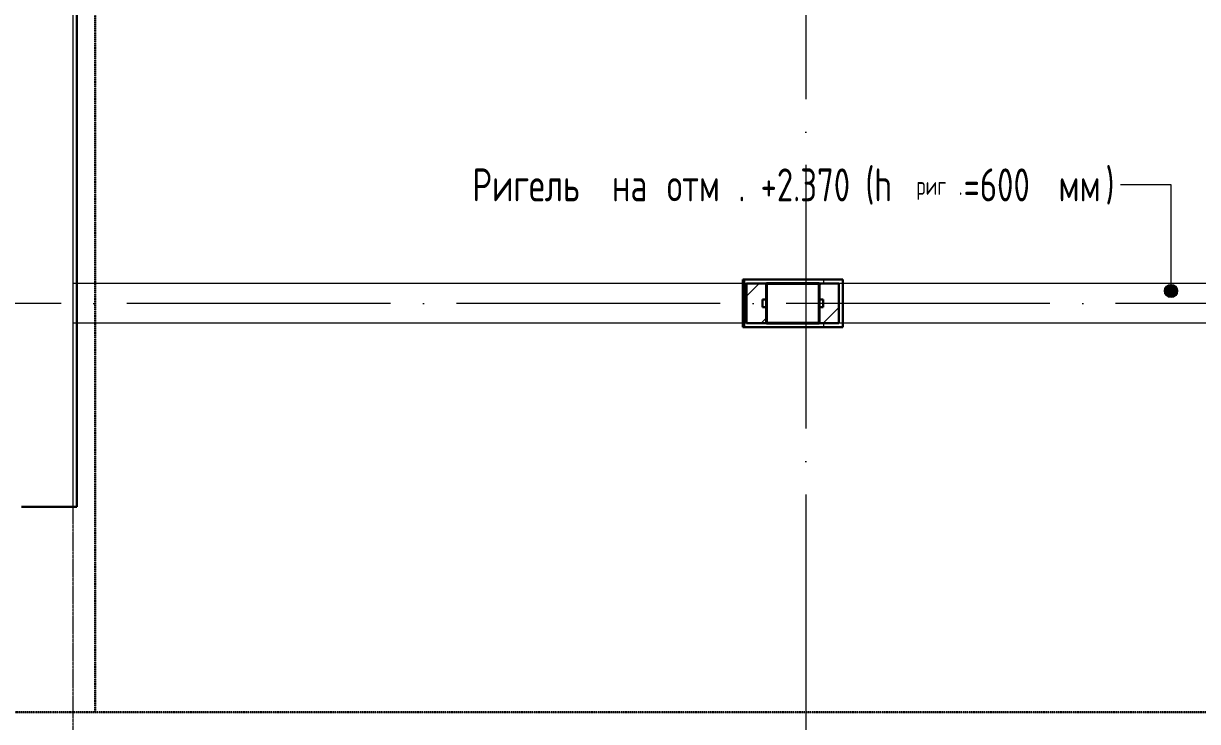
# Model space of a CAD drawing. Header units: millimetres. Extents: x -325553 to 627452, y -28539 to 738858.
# Drawn here: x -27851 to -18945, y 188241 to 193539 of the extents above; entities that cross this region are included whole.
import ezdxf

# ---------------------------------------------------------------- set-up
doc = ezdxf.new("R2010")
doc.units = ezdxf.units.MM
for name, pattern in [('ADSK_Линия сетки', [25, 20, -2.5, 0, -2.5]), ('ADSK_Сверху', [450, 300, -150]), ('Сверху', [3.96875, 2.38125, -1.5875]), ('штриховаяX2', [1.5, 1, -0.5])]:
    doc.linetypes.add(name, pattern=pattern)
doc.layers.add('000_доп.МДУ', color=7, linetype='Continuous')
doc.layers.add('Узлы', color=7, linetype='Continuous')
for name, color, linetype, lineweight in [('RC-Линии_связи-Адресные', 5, 'Continuous', 30), ('Аннотация', 7, 'Continuous', 18), ('Линии', 7, 'Continuous', 9), ('Несущие колонны', 252, 'Continuous', 18), ('Оси', 252, 'Continuous', 9), ('Стены внутренние', 7, 'Continuous', 18), ('Стены наружные', 7, 'Continuous', 18)]:
    doc.layers.add(name, color=color, linetype=linetype, lineweight=lineweight)
doc.styles.add('GOST Common_3', font='', dxfattribs={"height": 3.5})
doc.styles.add('GOST Common_5', font='', dxfattribs={"width": 0.9, "height": 2.5})
doc.styles.get('GOST Common_3').set_extended_font_data('GOST 2.304 type A')
doc.styles.get('GOST Common_5').set_extended_font_data('GOST 2.304 type A')

# ---------------------------------------------------------------- blocks, each defined once
blk = doc.blocks.new('1 этаж')
at = {"layer": 'Аннотация', "lineweight": 9, "true_color": 0x636466}
h = blk.add_hatch(color=251, dxfattribs=at)
edge = h.paths.add_edge_path()
edge.add_arc((-19886.2, 21250.5), 50, 0, 360)
at = {"layer": 'Аннотация', "color": 251, "lineweight": 9, "true_color": 0x636466}
for p, q in [((-20264.7, 22055.4), (-20270.8, 22055.4)), ((-19886.2, 22055.4), (-20264.7, 22055.4)), ((-19886.2, 21250.5), (-19886.2, 22055.4))]:
    blk.add_line(p, q, dxfattribs=at)
blk.add_circle((-19886.2, 21250.5), 50, dxfattribs=at)
at = {"layer": 'Линии', "color": 251, "linetype": 'ADSK_Сверху', "ltscale": 100, "true_color": 0x636466}
for p, q in [((-7750.8, 21306.3), (-28215.8, 21306.3)), ((-7750.8, 21006.3), (-28215.8, 21006.3))]:
    blk.add_line(p, q, dxfattribs=at)
at = {"layer": 'Несущие колонны', "color": 251, "lineweight": 40, "true_color": 0x636466}
for p, q in [((-22955.8, 21306.3), (-22555.8, 21306.3)), ((-22955.8, 21006.3), (-22955.8, 21306.3)), ((-22555.8, 21306.3), (-22955.8, 21306.3)), ((-22955.8, 21306.3), (-22955.8, 21006.3)), ((-22555.8, 21306.3), (-22555.8, 21006.3)), ((-22555.8, 21006.3), (-22555.8, 21306.3)), ((-22555.8, 21006.3), (-22955.8, 21006.3)), ((-22955.8, 21006.3), (-22555.8, 21006.3))]:
    blk.add_line(p, q, dxfattribs=at)
at = {"layer": 'Оси', "color": 251, "linetype": 'ADSK_Линия сетки', "ltscale": 100, "true_color": 0x636466}
for p, q in [((-22655.8, 32206.9), (-22655.8, -32499.9)), ((-805.8, 21156.3), (-72528.1, 21156.3))]:
    blk.add_line(p, q, dxfattribs=at)
at = {"layer": 'Стены внутренние', "color": 251, "true_color": 0x636466}
blk.add_line((-28215.8, 19611.3), (-28215.8, 24266.3), dxfattribs=at)
at = {"layer": 'Стены наружные', "color": 251, "lineweight": 30, "true_color": 0x636466}
for p, q in [((-28185.8, 19611.3), (-28185.8, 24236.3)), ((-22375.8, 21336.3), (-23135.8, 21336.3)), ((-23135.8, 21336.3), (-23135.8, 20976.3)), ((-22405.8, 21306.3), (-23105.8, 21306.3)), ((-23105.8, 21306.3), (-23105.8, 21006.3)), ((-22955.8, 21186.3), (-22955.8, 21306.3)), ((-22555.8, 21306.3), (-22555.8, 21186.3)), ((-22405.8, 21006.3), (-22405.8, 21306.3)), ((-22375.8, 20976.3), (-22375.8, 21336.3)), ((-22985.8, 21186.3), (-22955.8, 21186.3)), ((-22985.8, 21126.3), (-22985.8, 21186.3)), ((-22955.8, 21126.3), (-22985.8, 21126.3)), ((-22955.8, 21006.3), (-22955.8, 21126.3)), ((-22555.8, 21186.3), (-22525.8, 21186.3)), ((-22525.8, 21126.3), (-22555.8, 21126.3)), ((-22555.8, 21126.3), (-22555.8, 21006.3)), ((-22525.8, 21186.3), (-22525.8, 21126.3)), ((-23135.8, 20976.3), (-22375.8, 20976.3)), ((-23105.8, 21006.3), (-22405.8, 21006.3)), ((-28215.8, 19611.3), (-28185.8, 19611.3))]:
    blk.add_line(p, q, dxfattribs=at)
at = {"layer": 'Стены наружные', "color": 251, "linetype": 'Continuous', "lineweight": 9, "true_color": 0x636466}
for p, q in [((-23119.8, 20976.3), (-23119.8, 21336.3)), ((-23105.8, 21210.9), (-23010.5, 21306.3)), ((-22555.8, 21289.5), (-22539, 21306.3)), ((-22519.8, 21306.3), (-22519.8, 21336.3)), ((-22524.7, 21006.3), (-22405.8, 21125.1)), ((-22985.8, 21016.6), (-22955.8, 21046.6)), ((-22996.1, 21006.3), (-22985.8, 21016.6)), ((-22519.8, 20976.3), (-22519.8, 21006.3))]:
    blk.add_line(p, q, dxfattribs=at)
at = {"layer": 'Узлы', "color": 251, "lineweight": 30, "true_color": 0x636466}
blk.add_line((-28215.8, 19611.3), (-28605.8, 19611.3), dxfattribs=at)
at = {"layer": 'Узлы', "color": 251, "linetype": 'Сверху', "lineweight": 9, "true_color": 0x636466}
blk.add_line((-28215.8, 17881.3), (-28215.8, 19611.3), dxfattribs=at)
at = {"layer": 'Аннотация', "color": 251, "true_color": 0x636466, "width": 0.9}
for s, height, style, p in [('Ригель', 250, 'GOST Common_3', (-25186.8, 21930.4)), ('. +2.370 (h', 250, 'GOST Common_3', (-23168.7, 21930.4)), ('=600', 250, 'GOST Common_3', (-21460.1, 21930.4)), (')', 250, 'GOST Common_3', (-20382.6, 21930.4)), ('на', 250, 'GOST Common_3', (-24127.1, 21930.4)), ('отм', 250, 'GOST Common_3', (-23710.4, 21930.4)), ('мм', 250, 'GOST Common_3', (-20739.8, 21930.4)), ('риг', 138.75, 'GOST Common_5', (-21819.2, 21979.6)), ('.', 138.8, 'GOST Common_5', (-21497.8, 21979.6))]:
    blk.add_text(s, height=height, dxfattribs=dict(at, style=style)).set_placement(p)

msp = doc.modelspace()

# ---------------------------------------------------------------- linework, layer by layer
at = {"layer": 'RC-Линии_связи-Адресные', "color": 3, "linetype": 'штриховаяX2', "ltscale": 2}
msp.add_line((-27306.3, 194352.4), (-27306.3, 188311.9), dxfattribs=at)
at = {"layer": 'RC-Линии_связи-Адресные', "color": 5, "linetype": 'штриховаяX2', "ltscale": 2}
msp.add_line((-32794.3, 188311.9), (-13038.5, 188311.9), dxfattribs=at)

# ---------------------------------------------------------------- block references
at = {"layer": '000_доп.МДУ', "color": 7, "lineweight": 0}
msp.add_blockref('1 этаж', (740.6, 170258), dxfattribs=at)

doc.saveas('drawing.dxf')
